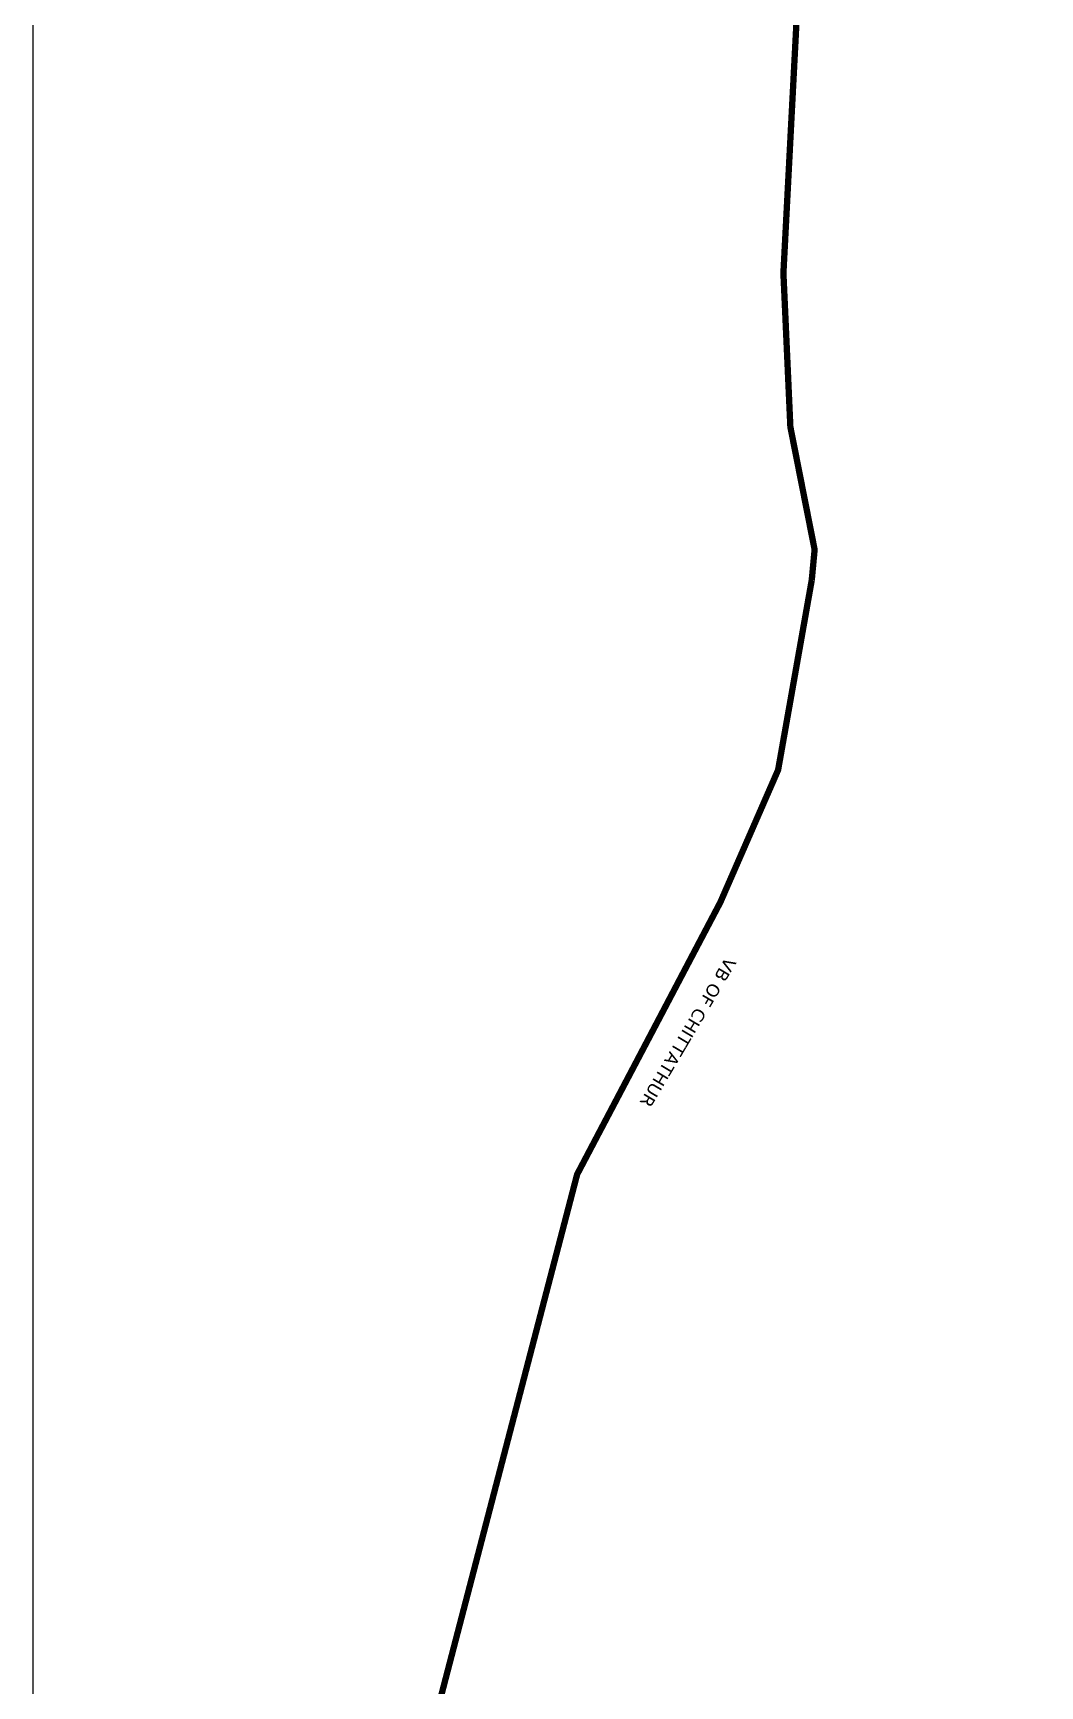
# Model space of a CAD drawing. Header units: inches. Extents: x 360616 to 379062, y 1506291 to 1520405.
# Drawn here: x 360960 to 362554, y 1512339 to 1514955 of the extents above; entities that cross this region are included whole.
import ezdxf

# ---------------------------------------------------------------- set-up
doc = ezdxf.new("R2010")
doc.units = ezdxf.units.IN
doc.header["$MEASUREMENT"] = 0
doc.set_wipeout_variables(frame=1)
doc.linetypes.add('ACAD_ISO03W100', pattern=[30, 12, -18])
doc.linetypes.add('BORDER', pattern=[1.75, 0.5, -0.25, 0.5, -0.25, 0, -0.25])
doc.layers.add('VILL_BOUNDARY', color=6, linetype='BORDER', lineweight=30)
doc.layers.add('ZSTU', color=7, linetype='Continuous')
doc.layers.add('ZTEXT', color=7, linetype='Continuous')
doc.styles.get("Standard").update_dxf_attribs({"font": 'verdana.TTF'})

msp = doc.modelspace()

# ---------------------------------------------------------------- texts
at = {"layer": 'ZTEXT', "color": 5, "ltscale": 2}
msp.add_text('VB OF CHITTATHUR ', height=20, rotation=239.3576, dxfattribs=at).set_placement((362056.7, 1513494))

# ---------------------------------------------------------------- wipeouts: each hides what was drawn before it
at = {"linetype": 'ACAD_ISO03W100', "lineweight": -2, "ltscale": 3}
for points in [[(362133.9, 1514584.2), (362156.5, 1514585.5), (362156.7, 1514563.5), (362134.2, 1514563.7)], [(362147.7, 1514342.6), (362170.4, 1514343.6), (362169.4, 1514320.3), (362147.7, 1514320.1)], [(362124.5, 1513801.8), (362148.2, 1513802.3), (362148.6, 1513778.8), (362125.6, 1513779.4)], [(362034.5, 1513589), (362058.2, 1513589.5), (362058.6, 1513566), (362035.6, 1513566.6)], [(361809.8, 1513159.8), (361833.5, 1513160.3), (361833.9, 1513136.8), (361810.9, 1513137.4)]]:
    msp.add_wipeout(points, dxfattribs=at).dxf.layer = 'VILL_BOUNDARY'

# ---------------------------------------------------------------- next in the draw order: linework, layer by layer
at = {"layer": 'VILL_BOUNDARY', "linetype": 'ACAD_ISO03W100', "lineweight": -2, "ltscale": 3, "const_width": 10}
for points in [[(362192.8, 1514089.5), (362197.3, 1514137.6), (362158.9, 1514331.8), (362147.9, 1514575.1), (362170.4, 1515007.4), (362165, 1515154.9), (362051.4, 1515425.3), (361916.1, 1515479.2)], [(361434.8, 1511848.8), (361513.1, 1511950.1), (361591.8, 1512269.2), (361821.3, 1513148.8), (362048, 1513579.3), (362139.5, 1513788.8), (362192.8, 1514089.5)]]:
    msp.add_lwpolyline(points, dxfattribs=at)
at = {"layer": 'ZSTU'}
msp.add_lwpolyline([(376959.8, 1507682.8), (360959.8, 1507682.8), (360959.8, 1519162.8), (376959.8, 1519162.8)], close=True, dxfattribs=at)

doc.saveas('drawing.dxf')
